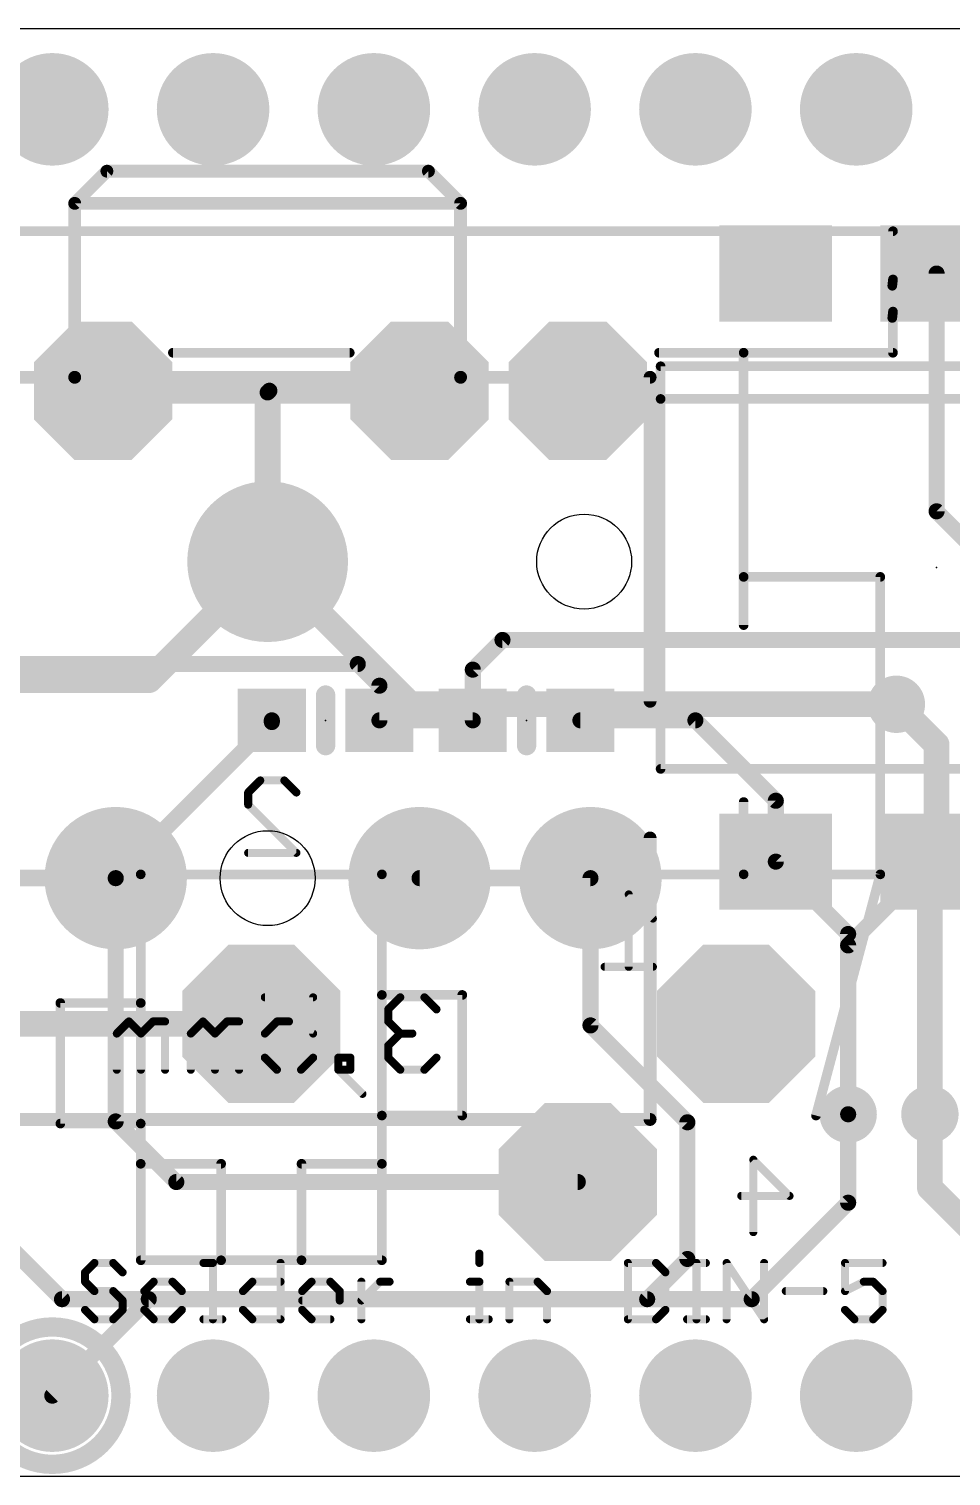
# Model space of a CAD drawing. Extents: x 0 to 50.8, y 0 to 22.9.
# Drawn here: x 11.06 to 25.63, y 0 to 22.86 of the extents above; entities that cross this region are included whole.
import ezdxf

# ---------------------------------------------------------------- set-up
doc = ezdxf.new("R2010")
doc.units = 0
for name, color, linetype in [('1', 12, 'CONTINUOUS'), ('16', 5, 'CONTINUOUS'), ('17', 110, 'CONTINUOUS'), ('18', 110, 'CONTINUOUS'), ('20', 4, 'CONTINUOUS'), ('21', 40, 'CONTINUOUS'), ('22', 6, 'CONTINUOUS'), ('23', 40, 'CONTINUOUS'), ('24', 6, 'CONTINUOUS')]:
    doc.layers.add(name, color=color, linetype=linetype)

# ---------------------------------------------------------------- blocks, each defined once
blk = doc.blocks.new('OCTAGONP')
at = {"const_width": 0.5}
blk.add_lwpolyline([(-0.25, -0.1036), (-0.25, 0.1036), (-0.1036, 0.25), (0.1036, 0.25), (0.25, 0.1036), (0.25, -0.1036), (0.1036, -0.25), (-0.1036, -0.25), (-0.25, -0.1036), (-0.25, 0.1036)], dxfattribs=at)
blk = doc.blocks.new('ROUNDP')
at = {"const_width": 0.5}
blk.add_lwpolyline([(0, -0.25, 1), (0, 0.25, 1), (0, -0.25)], format="xyb", dxfattribs=at)
blk = doc.blocks.new('RECT')
blk.add_solid([(-0.5, -0.5), (0.5, -0.5), (-0.5, 0.5), (0.5, 0.5)])
blk = doc.blocks.new('ROUNDV')
at = {"const_width": 0.5}
blk.add_lwpolyline([(0, -0.25, 1), (0, 0.25, 1), (0, -0.25)], format="xyb", dxfattribs=at)

msp = doc.modelspace()

# ---------------------------------------------------------------- linework, layer by layer
at = {"layer": '1'}
for points, const_width in [([(25.4, 18.996), (25.4, 15.24)], 0.254), ([(25.4, 15.24), (28.575, 12.065)], 0.254), ([(18.073, 12.739), (18.542, 13.208)], 0.254), ([(18.542, 13.208), (25.781, 13.208)], 0.254), ([(3.771, 12.827), (16.256, 12.827)], 0.254), ([(16.256, 12.827), (16.598, 12.485)], 0.254), ([(18.073, 11.938), (18.073, 12.739)], 0.254), ([(16.598, 12.485), (16.598, 11.938)], 0.254), ([(25.4, 11.557), (24.765, 12.192)], 0.4064), ([(12.432, 9.445), (14.898, 11.911)], 0.254), ([(14.898, 11.911), (14.898, 11.938)], 0.254), ([(18.073, 11.938), (16.598, 11.938)], 0.254), ([(19.773, 11.938), (21.59, 11.938)], 0.254), ([(21.59, 11.938), (22.86, 10.668)], 0.254), ([(25.4, 9.706), (25.4, 11.557)], 0.4064), ([(22.86, 10.668), (22.86, 9.706)], 0.254), ([(24.003, 8.563), (22.86, 9.706)], 0.254), ([(25.4, 9.706), (25.2944, 9.6004)], 0.4064), ([(25.2944, 9.6004), (25.2944, 5.715)], 0.4064), ([(9.732, 9.445), (12.432, 9.445)], 0.254), ([(12.432, 5.602), (12.432, 9.445)], 0.254), ([(17.232, 9.445), (19.932, 9.445)], 0.254), ([(19.932, 9.445), (19.932, 7.119)], 0.254), ([(24.003, 5.715), (24.003, 8.563)], 0.254), ([(19.932, 7.119), (21.463, 5.588)], 0.254), ([(13.389, 4.645), (12.432, 5.602)], 0.254), ([(21.463, 5.588), (21.463, 3.429)], 0.254), ([(11.583, 2.794), (9.732, 4.645)], 0.254), ([(19.732, 4.645), (13.389, 4.645)], 0.254), ([(21.463, 3.429), (20.828, 2.794)], 0.254), ([(20.828, 2.794), (11.583, 2.794)], 0.254)]:
    msp.add_lwpolyline(points, dxfattribs=dict(at, const_width=const_width))
for points, const_width in [([(25.4635, 18.996, 1), (25.3365, 18.996)], 0.127), ([(25.4449, 15.2849, 1), (25.3551, 15.1951)], 0.127), ([(25.3365, 15.24, 1), (25.4635, 15.24)], 0.127), ([(18.542, 13.2715, 1), (18.542, 13.1445)], 0.127), ([(18.5869, 13.1631, 1), (18.4971, 13.2529)], 0.127), ([(16.3009, 12.8719, 1), (16.2111, 12.7821)], 0.127), ([(16.256, 12.7635, 1), (16.256, 12.8905)], 0.127), ([(18.1365, 12.739, 1), (18.0095, 12.739)], 0.127), ([(18.0281, 12.7839, 1), (18.1179, 12.6941)], 0.127), ([(16.6615, 12.485, 1), (16.5345, 12.485)], 0.127), ([(16.5531, 12.4401, 1), (16.6429, 12.5299)], 0.127), ([(24.8368, 12.2638, 1), (24.6932, 12.1202)], 0.2032), ([(14.9615, 11.938, 1), (14.8345, 11.938)], 0.127), ([(14.8345, 11.911, 1), (14.9615, 11.911)], 0.127), ([(14.9429, 11.8661, 1), (14.8531, 11.9559)], 0.127), ([(16.598, 12.0015, 1), (16.598, 11.8745)], 0.127), ([(16.5345, 11.938, 1), (16.6615, 11.938)], 0.127), ([(18.0095, 11.938, 1), (18.1365, 11.938)], 0.127), ([(18.073, 11.8745, 1), (18.073, 12.0015)], 0.127), ([(19.773, 12.0015, 1), (19.773, 11.8745)], 0.127), ([(21.6349, 11.9829, 1), (21.5451, 11.8931)], 0.127), ([(21.59, 11.8745, 1), (21.59, 12.0015)], 0.127), ([(25.5016, 11.557, 1), (25.2984, 11.557)], 0.2032), ([(25.3282, 11.4852, 1), (25.4718, 11.6288)], 0.2032), ([(22.9235, 10.668, 1), (22.7965, 10.668)], 0.127), ([(22.8151, 10.6231, 1), (22.9049, 10.7129)], 0.127), ([(22.9049, 9.7509, 1), (22.8151, 9.6611)], 0.127), ([(25.4718, 9.6342, 1), (25.3282, 9.7778)], 0.2032), ([(22.7965, 9.706, 1), (22.9235, 9.706)], 0.127), ([(25.396, 9.6004, 1), (25.1928, 9.6004)], 0.2032), ([(25.2226, 9.6722, 1), (25.3662, 9.5286)], 0.2032), ([(25.2984, 9.706, 1), (25.5016, 9.706)], 0.2032), ([(12.4955, 9.445, 1), (12.3685, 9.445)], 0.127), ([(12.3871, 9.4899, 1), (12.4769, 9.4001)], 0.127), ([(12.432, 9.3815, 1), (12.432, 9.5085)], 0.127), ([(17.232, 9.5085, 1), (17.232, 9.3815)], 0.127), ([(19.9955, 9.445, 1), (19.8685, 9.445)], 0.127), ([(19.932, 9.3815, 1), (19.932, 9.5085)], 0.127), ([(24.0665, 8.563, 1), (23.9395, 8.563)], 0.127), ([(23.9581, 8.5181, 1), (24.0479, 8.6079)], 0.127), ([(19.9769, 7.1639, 1), (19.8871, 7.0741)], 0.127), ([(19.8685, 7.119, 1), (19.9955, 7.119)], 0.127), ([(12.4769, 5.6469, 1), (12.3871, 5.5571)], 0.127), ([(21.5265, 5.588, 1), (21.3995, 5.588)], 0.127), ([(23.9395, 5.715, 1), (24.0665, 5.715)], 0.127), ([(25.1928, 5.715, 1), (25.396, 5.715)], 0.2032), ([(12.3685, 5.602, 1), (12.4955, 5.602)], 0.127), ([(21.4181, 5.5431, 1), (21.5079, 5.6329)], 0.127), ([(13.389, 4.7085, 1), (13.389, 4.5815)], 0.127), ([(13.3441, 4.6001, 1), (13.4339, 4.6899)], 0.127), ([(19.732, 4.5815, 1), (19.732, 4.7085)], 0.127), ([(21.3995, 3.429, 1), (21.5265, 3.429)], 0.127), ([(21.5079, 3.3841, 1), (21.4181, 3.4739)], 0.127), ([(11.583, 2.8575, 1), (11.583, 2.7305)], 0.127), ([(11.5381, 2.7491, 1), (11.6279, 2.8389)], 0.127), ([(20.7831, 2.8389, 1), (20.8729, 2.7491)], 0.127), ([(20.828, 2.7305, 1), (20.828, 2.8575)], 0.127)]:
    msp.add_lwpolyline(points, format="xyb", dxfattribs=dict(at, const_width=const_width))
at = {"layer": '16'}
for points, const_width in [([(12.232, 17.145), (14.859, 17.145)], 0.4064), ([(14.832, 14.445), (14.832, 17.118)], 0.4064), ([(14.859, 17.145), (17.232, 17.145)], 0.4064), ([(14.832, 17.118), (14.859, 17.145)], 0.254), ([(12.96, 12.573), (14.832, 14.445)], 0.4064), ([(17.085, 12.192), (14.832, 14.445)], 0.4064), ([(24.003, 8.382), (28.448, 12.827)], 0.254), ([(9.271, 12.573), (12.96, 12.573)], 0.4064), ([(24.765, 12.192), (17.085, 12.192)], 0.4064), ([(24.003, 8.382), (24.003, 5.715)], 0.254), ([(14.732, 7.145), (9.746, 7.145)], 0.4064), ([(24.003, 4.318), (24.003, 5.715)], 0.254), ([(25.2944, 4.5506), (25.2944, 5.715)], 0.4064), ([(26.924, 2.921), (25.2944, 4.5506)], 0.4064), ([(22.479, 2.794), (24.003, 4.318)], 0.254), ([(11.43, 1.27), (12.954, 2.794)], 0.254), ([(12.954, 2.794), (22.479, 2.794)], 0.254)]:
    msp.add_lwpolyline(points, dxfattribs=dict(at, const_width=const_width))
for points, const_width in [([(12.232, 17.2466, 1), (12.232, 17.0434)], 0.2032), ([(14.9336, 17.118, 1), (14.7304, 17.118)], 0.2032), ([(14.859, 17.2466, 1), (14.859, 17.0434)], 0.2032), ([(14.7871, 17.1629, 1), (14.8769, 17.0731)], 0.127), ([(14.9039, 17.1001, 1), (14.8141, 17.1899)], 0.127), ([(14.859, 17.0434, 1), (14.859, 17.2466)], 0.2032), ([(17.232, 17.0434, 1), (17.232, 17.2466)], 0.2032), ([(14.9038, 14.5168, 1), (14.7602, 14.3732)], 0.2032), ([(14.9038, 14.3732, 1), (14.7602, 14.5168)], 0.2032), ([(14.7304, 14.445, 1), (14.9336, 14.445)], 0.2032), ([(12.8882, 12.6448, 1), (13.0318, 12.5012)], 0.2032), ([(12.96, 12.4714, 1), (12.96, 12.6746)], 0.2032), ([(17.085, 12.2936, 1), (17.085, 12.0904)], 0.2032), ([(17.0132, 12.1202, 1), (17.1568, 12.2638)], 0.2032), ([(24.765, 12.0904, 1), (24.765, 12.2936)], 0.2032), ([(24.0665, 8.382, 1), (23.9395, 8.382)], 0.127), ([(23.9581, 8.4269, 1), (24.0479, 8.3371)], 0.127), ([(14.732, 7.0434, 1), (14.732, 7.2466)], 0.2032), ([(24.0665, 5.715, 1), (23.9395, 5.715)], 0.127), ([(23.9395, 5.715, 1), (24.0665, 5.715)], 0.127), ([(25.396, 5.715, 1), (25.1928, 5.715)], 0.2032), ([(25.1928, 4.5506, 1), (25.396, 4.5506)], 0.2032), ([(25.3662, 4.6224, 1), (25.2226, 4.4788)], 0.2032), ([(23.9395, 4.318, 1), (24.0665, 4.318)], 0.127), ([(24.0479, 4.2731, 1), (23.9581, 4.3629)], 0.127), ([(12.954, 2.8575, 1), (12.954, 2.7305)], 0.127), ([(12.9989, 2.7491, 1), (12.9091, 2.8389)], 0.127), ([(22.4341, 2.8389, 1), (22.5239, 2.7491)], 0.127), ([(22.479, 2.7305, 1), (22.479, 2.8575)], 0.127), ([(11.3851, 1.3149, 1), (11.4749, 1.2251)], 0.127)]:
    msp.add_lwpolyline(points, format="xyb", dxfattribs=dict(at, const_width=const_width))
at = {"layer": '20'}
for p, q in [((48.26, 22.86), (2.54, 22.86)), ((2.54, 0), (48.26, 0))]:
    msp.add_line(p, q, dxfattribs=at)
for centre in [(19.832, 14.445), (14.832, 9.445)]:
    msp.add_circle(centre, 0.75, dxfattribs=at)
at = {"layer": '21'}
for points, const_width in [([(21.04, 17.015), (21.04, 17.531)], 0.1524), ([(21.04, 17.531), (29.785, 17.531)], 0.1524), ([(21.04, 11.171), (21.04, 17.015)], 0.1524), ([(21.04, 17.015), (29.685, 17.015)], 0.1524), ([(15.748, 12.338), (15.748, 11.538)], 0.3048), ([(18.923, 12.338), (18.923, 11.538)], 0.3048), ([(29.785, 11.171), (21.04, 11.171)], 0.1524), ([(12.0958, 3.3663), (11.9475, 3.218)], 0.127), ([(12.3924, 3.3663), (12.0958, 3.3663)], 0.127), ([(12.5407, 3.218), (12.3924, 3.3663)], 0.127), ([(13.8185, 3.3663), (13.9668, 3.3663)], 0.127), ([(13.9668, 3.3663), (13.9668, 2.4765)], 0.127), ([(15.0354, 3.3663), (15.0354, 2.4765)], 0.127), ([(18.1767, 3.5146), (18.1767, 3.3663)], 0.127), ([(20.5231, 3.3663), (20.5231, 2.4765)], 0.127), ([(20.968, 3.3663), (20.5231, 3.3663)], 0.127), ([(21.1163, 3.218), (20.968, 3.3663)], 0.127), ([(21.4586, 3.3663), (21.7552, 3.3663)], 0.127), ([(21.6069, 2.4765), (21.6069, 3.3663)], 0.127), ([(22.0823, 2.4765), (22.0823, 3.3663)], 0.127), ([(22.0823, 3.3663), (22.6755, 2.4765)], 0.127), ([(22.6755, 2.4765), (22.6755, 3.3663)], 0.127), ([(24.5465, 3.3663), (23.9533, 3.3663)], 0.127), ([(23.9533, 3.3663), (23.9533, 2.9214)], 0.127), ([(11.9475, 3.218), (11.9475, 3.0697)], 0.127), ([(21.1163, 2.6248), (21.1163, 3.218)], 0.127), ([(11.9475, 3.0697), (12.0958, 2.9214)], 0.127), ([(12.0958, 2.9214), (12.3924, 2.9214)], 0.127), ([(12.3924, 2.9214), (12.5407, 2.7731)], 0.127), ([(13.0313, 3.0697), (12.883, 2.9214)], 0.127), ([(12.883, 2.9214), (12.883, 2.6248)], 0.127), ([(13.3279, 3.0697), (13.0313, 3.0697)], 0.127), ([(13.4762, 2.9214), (13.3279, 3.0697)], 0.127), ([(13.4762, 2.6248), (13.4762, 2.9214)], 0.127), ([(14.4422, 2.9214), (14.5905, 3.0697)], 0.127), ([(14.4422, 2.6248), (14.4422, 2.9214)], 0.127), ([(14.5905, 3.0697), (15.0354, 3.0697)], 0.127), ([(15.3777, 2.9214), (15.526, 3.0697)], 0.127), ([(15.3777, 2.6248), (15.3777, 2.9214)], 0.127), ([(15.526, 3.0697), (15.8226, 3.0697)], 0.127), ([(15.8226, 3.0697), (15.9709, 2.9214)], 0.127), ([(15.9709, 2.9214), (15.9709, 2.7731)], 0.127), ([(16.3133, 2.4765), (16.3133, 3.0697)], 0.127), ([(16.3133, 2.7731), (16.6098, 3.0697)], 0.127), ([(16.6098, 3.0697), (16.7581, 3.0697)], 0.127), ([(18.0284, 3.0697), (18.1767, 3.0697)], 0.127), ([(18.1767, 3.0697), (18.1767, 2.4765)], 0.127), ([(18.6521, 2.4765), (18.6521, 3.0697)], 0.127), ([(18.6521, 3.0697), (19.0969, 3.0697)], 0.127), ([(19.0969, 3.0697), (19.2452, 2.9214)], 0.127), ([(19.2452, 2.9214), (19.2452, 2.4765)], 0.127), ([(23.0178, 2.9214), (23.611, 2.9214)], 0.127), ([(23.9533, 2.9214), (24.2499, 3.0697)], 0.127), ([(24.2499, 3.0697), (24.3982, 3.0697)], 0.127), ([(24.3982, 3.0697), (24.5465, 2.9214)], 0.127), ([(24.5465, 2.9214), (24.5465, 2.6248)], 0.127), ([(12.5407, 2.7731), (12.5407, 2.6248)], 0.127), ([(15.9709, 2.7731), (15.3777, 2.7731)], 0.127), ([(12.0958, 2.4765), (11.9475, 2.6248)], 0.127), ([(12.3924, 2.4765), (12.0958, 2.4765)], 0.127), ([(12.5407, 2.6248), (12.3924, 2.4765)], 0.127), ([(12.883, 2.6248), (13.0313, 2.4765)], 0.127), ([(13.0313, 2.4765), (13.3279, 2.4765)], 0.127), ([(13.3279, 2.4765), (13.4762, 2.6248)], 0.127), ([(13.8185, 2.4765), (14.1151, 2.4765)], 0.127), ([(14.5905, 2.4765), (14.4422, 2.6248)], 0.127), ([(15.0354, 2.4765), (14.5905, 2.4765)], 0.127), ([(15.526, 2.4765), (15.3777, 2.6248)], 0.127), ([(15.8226, 2.4765), (15.526, 2.4765)], 0.127), ([(18.0284, 2.4765), (18.325, 2.4765)], 0.127), ([(20.5231, 2.4765), (20.968, 2.4765)], 0.127), ([(20.968, 2.4765), (21.1163, 2.6248)], 0.127), ([(21.4586, 2.4765), (21.7552, 2.4765)], 0.127), ([(24.1016, 2.4765), (23.9533, 2.6248)], 0.127), ([(24.3982, 2.4765), (24.1016, 2.4765)], 0.127), ([(24.5465, 2.6248), (24.3982, 2.4765)], 0.127)]:
    msp.add_lwpolyline(points, dxfattribs=dict(at, const_width=const_width))
for points, const_width in [([(21.0781, 17.531, 1), (21.0019, 17.531)], 0.0762), ([(21.04, 17.5691, 1), (21.04, 17.4929)], 0.0762), ([(21.0781, 17.015, 1), (21.0019, 17.015)], 0.0762), ([(21.04, 17.0531, 1), (21.04, 16.9769)], 0.0762), ([(21.0019, 17.015, 1), (21.0781, 17.015)], 0.0762), ([(15.8242, 12.338, 1), (15.6718, 12.338)], 0.1524), ([(18.9992, 12.338, 1), (18.8468, 12.338)], 0.1524), ([(15.6718, 11.538, 1), (15.8242, 11.538)], 0.1524), ([(18.8468, 11.538, 1), (18.9992, 11.538)], 0.1524), ([(21.04, 11.2091, 1), (21.04, 11.1329)], 0.0762), ([(21.0019, 11.171, 1), (21.0781, 11.171)], 0.0762), ([(12.0958, 3.398, 1), (12.0958, 3.3345)], 0.0635), ([(12.1182, 3.3438, 1), (12.0733, 3.3887)], 0.0635), ([(12.4148, 3.3887, 1), (12.3699, 3.3438)], 0.0635), ([(12.3924, 3.3345, 1), (12.3924, 3.398)], 0.0635), ([(13.8185, 3.398, 1), (13.8185, 3.3345)], 0.0635), ([(13.9986, 3.3663, 1), (13.9351, 3.3663)], 0.0635), ([(13.9668, 3.3345, 1), (13.9668, 3.398)], 0.0635), ([(15.0671, 3.3663, 1), (15.0036, 3.3663)], 0.0635), ([(18.2084, 3.5146, 1), (18.1449, 3.5146)], 0.0635), ([(20.5548, 3.3663, 1), (20.4913, 3.3663)], 0.0635), ([(20.5231, 3.398, 1), (20.5231, 3.3345)], 0.0635), ([(20.9904, 3.3887, 1), (20.9455, 3.3438)], 0.0635), ([(20.968, 3.3345, 1), (20.968, 3.398)], 0.0635), ([(21.4586, 3.398, 1), (21.4586, 3.3345)], 0.0635), ([(21.6386, 3.3663, 1), (21.5752, 3.3663)], 0.0635), ([(21.7552, 3.3345, 1), (21.7552, 3.398)], 0.0635), ([(22.114, 3.3663, 1), (22.0505, 3.3663)], 0.0635), ([(22.1087, 3.3839, 1), (22.0559, 3.3486)], 0.0635), ([(22.7072, 3.3663, 1), (22.6437, 3.3663)], 0.0635), ([(23.9533, 3.398, 1), (23.9533, 3.3345)], 0.0635), ([(23.9851, 3.3663, 1), (23.9216, 3.3663)], 0.0635), ([(24.5465, 3.3345, 1), (24.5465, 3.398)], 0.0635), ([(11.9793, 3.218, 1), (11.9158, 3.218)], 0.0635), ([(11.9251, 3.2404, 1), (11.97, 3.1955)], 0.0635), ([(12.5182, 3.1955, 1), (12.5631, 3.2404)], 0.0635), ([(18.1449, 3.3663, 1), (18.2084, 3.3663)], 0.0635), ([(21.148, 3.218, 1), (21.0845, 3.218)], 0.0635), ([(21.0938, 3.1955, 1), (21.1387, 3.2404)], 0.0635), ([(11.97, 3.0921, 1), (11.9251, 3.0472)], 0.0635), ([(11.9158, 3.0697, 1), (11.9793, 3.0697)], 0.0635), ([(12.0958, 2.9531, 1), (12.0958, 2.8896)], 0.0635), ([(12.0733, 2.8989, 1), (12.1182, 2.9438)], 0.0635), ([(12.4148, 2.9438, 1), (12.3699, 2.8989)], 0.0635), ([(12.3924, 2.8896, 1), (12.3924, 2.9531)], 0.0635), ([(12.9148, 2.9214, 1), (12.8513, 2.9214)], 0.0635), ([(12.8606, 2.9438, 1), (12.9055, 2.8989)], 0.0635), ([(13.0313, 3.1014, 1), (13.0313, 3.0379)], 0.0635), ([(13.0538, 3.0472, 1), (13.0089, 3.0921)], 0.0635), ([(13.3504, 3.0921, 1), (13.3055, 3.0472)], 0.0635), ([(13.3279, 3.0379, 1), (13.3279, 3.1014)], 0.0635), ([(13.5079, 2.9214, 1), (13.4444, 2.9214)], 0.0635), ([(13.4537, 2.8989, 1), (13.4986, 2.9438)], 0.0635), ([(14.474, 2.9214, 1), (14.4105, 2.9214)], 0.0635), ([(14.4198, 2.9438, 1), (14.4647, 2.8989)], 0.0635), ([(14.5905, 3.1014, 1), (14.5905, 3.0379)], 0.0635), ([(14.613, 3.0472, 1), (14.5681, 3.0921)], 0.0635), ([(15.0354, 3.0379, 1), (15.0354, 3.1014)], 0.0635), ([(15.4095, 2.9214, 1), (15.346, 2.9214)], 0.0635), ([(15.3553, 2.9438, 1), (15.4002, 2.8989)], 0.0635), ([(15.526, 3.1014, 1), (15.526, 3.0379)], 0.0635), ([(15.5485, 3.0472, 1), (15.5036, 3.0921)], 0.0635), ([(15.8451, 3.0921, 1), (15.8002, 3.0472)], 0.0635), ([(15.8226, 3.0379, 1), (15.8226, 3.1014)], 0.0635), ([(16.0027, 2.9214, 1), (15.9392, 2.9214)], 0.0635), ([(15.9485, 2.8989, 1), (15.9934, 2.9438)], 0.0635), ([(16.345, 3.0697, 1), (16.2815, 3.0697)], 0.0635), ([(16.6098, 3.1014, 1), (16.6098, 3.0379)], 0.0635), ([(16.6323, 3.0472, 1), (16.5874, 3.0921)], 0.0635), ([(16.7581, 3.0379, 1), (16.7581, 3.1014)], 0.0635), ([(18.0284, 3.1014, 1), (18.0284, 3.0379)], 0.0635), ([(18.2084, 3.0697, 1), (18.1449, 3.0697)], 0.0635), ([(18.1767, 3.0379, 1), (18.1767, 3.1014)], 0.0635), ([(18.6838, 3.0697, 1), (18.6203, 3.0697)], 0.0635), ([(18.6521, 3.1014, 1), (18.6521, 3.0379)], 0.0635), ([(19.1194, 3.0921, 1), (19.0745, 3.0472)], 0.0635), ([(19.0969, 3.0379, 1), (19.0969, 3.1014)], 0.0635), ([(19.277, 2.9214, 1), (19.2135, 2.9214)], 0.0635), ([(19.2228, 2.8989, 1), (19.2677, 2.9438)], 0.0635), ([(23.0178, 2.9531, 1), (23.0178, 2.8896)], 0.0635), ([(23.611, 2.8896, 1), (23.611, 2.9531)], 0.0635), ([(23.9391, 2.9498, 1), (23.9675, 2.893)], 0.0635), ([(24.2499, 3.1014, 1), (24.2499, 3.0379)], 0.0635), ([(24.2641, 3.0413, 1), (24.2357, 3.0981)], 0.0635), ([(24.4207, 3.0921, 1), (24.3758, 3.0472)], 0.0635), ([(24.3982, 3.0379, 1), (24.3982, 3.1014)], 0.0635), ([(24.5782, 2.9214, 1), (24.5147, 2.9214)], 0.0635), ([(24.524, 2.8989, 1), (24.5689, 2.9438)], 0.0635), ([(12.5724, 2.7731, 1), (12.5089, 2.7731)], 0.0635), ([(12.5182, 2.7506, 1), (12.5631, 2.7955)], 0.0635), ([(15.3777, 2.8048, 1), (15.3777, 2.7413)], 0.0635), ([(15.9392, 2.7731, 1), (16.0027, 2.7731)], 0.0635), ([(15.9709, 2.7413, 1), (15.9709, 2.8048)], 0.0635), ([(16.2908, 2.7955, 1), (16.3357, 2.7506)], 0.0635), ([(23.9216, 2.9214, 1), (23.9851, 2.9214)], 0.0635), ([(11.97, 2.6472, 1), (11.9251, 2.6023)], 0.0635), ([(12.0958, 2.5083, 1), (12.0958, 2.4447)], 0.0635), ([(12.0733, 2.454, 1), (12.1182, 2.499)], 0.0635), ([(12.3699, 2.499, 1), (12.4148, 2.454)], 0.0635), ([(12.3924, 2.4447, 1), (12.3924, 2.5083)], 0.0635), ([(12.5089, 2.6248, 1), (12.5724, 2.6248)], 0.0635), ([(12.5631, 2.6023, 1), (12.5182, 2.6472)], 0.0635), ([(12.9055, 2.6472, 1), (12.8606, 2.6023)], 0.0635), ([(12.8513, 2.6248, 1), (12.9148, 2.6248)], 0.0635), ([(13.0313, 2.5083, 1), (13.0313, 2.4447)], 0.0635), ([(13.0089, 2.454, 1), (13.0538, 2.499)], 0.0635), ([(13.3055, 2.499, 1), (13.3504, 2.454)], 0.0635), ([(13.3279, 2.4447, 1), (13.3279, 2.5083)], 0.0635), ([(13.4444, 2.6248, 1), (13.5079, 2.6248)], 0.0635), ([(13.4986, 2.6023, 1), (13.4537, 2.6472)], 0.0635), ([(13.8185, 2.5083, 1), (13.8185, 2.4447)], 0.0635), ([(14.1151, 2.4447, 1), (14.1151, 2.5083)], 0.0635), ([(14.4647, 2.6472, 1), (14.4198, 2.6023)], 0.0635), ([(14.4105, 2.6248, 1), (14.474, 2.6248)], 0.0635), ([(14.5905, 2.5083, 1), (14.5905, 2.4447)], 0.0635), ([(14.5681, 2.454, 1), (14.613, 2.499)], 0.0635), ([(15.0354, 2.4447, 1), (15.0354, 2.5083)], 0.0635), ([(15.346, 2.6248, 1), (15.4095, 2.6248)], 0.0635), ([(15.4002, 2.6472, 1), (15.3553, 2.6023)], 0.0635), ([(15.526, 2.5083, 1), (15.526, 2.4447)], 0.0635), ([(15.5036, 2.454, 1), (15.5485, 2.499)], 0.0635), ([(15.8226, 2.4447, 1), (15.8226, 2.5083)], 0.0635), ([(18.0284, 2.5083, 1), (18.0284, 2.4447)], 0.0635), ([(18.325, 2.4447, 1), (18.325, 2.5083)], 0.0635), ([(20.5231, 2.5083, 1), (20.5231, 2.4447)], 0.0635), ([(20.9455, 2.499, 1), (20.9904, 2.454)], 0.0635), ([(20.968, 2.4447, 1), (20.968, 2.5083)], 0.0635), ([(21.0845, 2.6248, 1), (21.148, 2.6248)], 0.0635), ([(21.1387, 2.6023, 1), (21.0938, 2.6472)], 0.0635), ([(21.4586, 2.5083, 1), (21.4586, 2.4447)], 0.0635), ([(21.7552, 2.4447, 1), (21.7552, 2.5083)], 0.0635), ([(22.649, 2.4589, 1), (22.7019, 2.4941)], 0.0635), ([(23.9758, 2.6472, 1), (23.9309, 2.6023)], 0.0635), ([(24.1016, 2.5083, 1), (24.1016, 2.4447)], 0.0635), ([(24.0792, 2.454, 1), (24.1241, 2.499)], 0.0635), ([(24.3758, 2.499, 1), (24.4207, 2.454)], 0.0635), ([(24.3982, 2.4447, 1), (24.3982, 2.5083)], 0.0635), ([(24.5147, 2.6248, 1), (24.5782, 2.6248)], 0.0635), ([(24.5689, 2.6023, 1), (24.524, 2.6472)], 0.0635), ([(13.9351, 2.4765, 1), (13.9986, 2.4765)], 0.0635), ([(15.0036, 2.4765, 1), (15.0671, 2.4765)], 0.0635), ([(16.2815, 2.4765, 1), (16.345, 2.4765)], 0.0635), ([(18.1449, 2.4765, 1), (18.2084, 2.4765)], 0.0635), ([(18.6203, 2.4765, 1), (18.6838, 2.4765)], 0.0635), ([(19.2135, 2.4765, 1), (19.277, 2.4765)], 0.0635), ([(20.4913, 2.4765, 1), (20.5548, 2.4765)], 0.0635), ([(21.5752, 2.4765, 1), (21.6386, 2.4765)], 0.0635), ([(22.0505, 2.4765, 1), (22.114, 2.4765)], 0.0635), ([(22.6437, 2.4765, 1), (22.7072, 2.4765)], 0.0635)]:
    msp.add_lwpolyline(points, format="xyb", dxfattribs=dict(at, const_width=const_width))
at = {"layer": '22'}
for points, const_width in [([(11.784, 20.105), (12.292, 20.613)], 0.2032), ([(17.372, 20.613), (12.292, 20.613)], 0.2032), ([(17.88, 20.105), (17.372, 20.613)], 0.2032), ([(11.784, 17.357), (11.784, 20.105)], 0.2032), ([(17.88, 20.105), (11.784, 20.105)], 0.2032), ([(17.88, 20.105), (17.88, 17.357)], 0.2032), ([(4.664, 19.665), (24.711, 19.665)], 0.1524), ([(24.711, 19.665), (24.711, 18.903)], 0.1524), ([(24.7, 18.803), (24.711, 18.903)], 0.1524), ([(24.7, 18.803), (24.7, 18.295)], 0.1524), ([(24.7, 18.295), (24.711, 18.395)], 0.1524), ([(24.711, 17.745), (24.711, 18.395)], 0.1524), ([(13.335, 17.745), (16.129, 17.745)], 0.1524), ([(21.015, 17.745), (22.352, 17.745)], 0.1524), ([(22.352, 17.745), (22.352, 14.204)], 0.1524), ([(24.711, 17.745), (22.352, 17.745)], 0.1524), ([(11.784, 17.357), (8.79, 17.357)], 0.2032), ([(17.88, 17.357), (11.784, 17.357)], 0.2032), ([(20.874, 17.357), (17.88, 17.357)], 0.2032), ([(20.874, 17.357), (20.874, 12.239)], 0.2032), ([(24.511, 14.204), (22.352, 14.204)], 0.1524), ([(22.352, 14.204), (22.352, 13.442)], 0.1524), ([(24.511, 14.204), (24.511, 9.505)], 0.1524), ([(14.5242, 10.7978), (14.7149, 10.9885)], 0.127), ([(14.7149, 10.9885), (15.0962, 10.9885)], 0.127), ([(15.0962, 10.9885), (15.2869, 10.7978)], 0.127), ([(14.5242, 10.6072), (14.5242, 10.7978)], 0.127), ([(15.2869, 9.8445), (14.5242, 10.6072)], 0.127), ([(22.352, 9.505), (22.352, 10.648)], 0.1524), ([(20.874, 10.08), (20.874, 5.633)], 0.2032), ([(14.5242, 9.8445), (15.2869, 9.8445)], 0.127), ([(12.827, 9.505), (7.112, 9.505)], 0.1524), ([(16.637, 9.505), (12.827, 9.505)], 0.1524), ([(12.827, 7.473), (12.827, 9.505)], 0.1524), ([(22.352, 9.505), (16.637, 9.505)], 0.1524), ([(16.637, 7.6), (16.637, 9.505)], 0.1524), ([(24.511, 9.505), (22.352, 9.505)], 0.1524), ([(23.495, 5.695), (24.511, 9.505)], 0.1524), ([(20.9179, 8.8072), (20.5366, 9.1885)], 0.127), ([(20.5366, 9.1885), (20.5366, 8.0445)], 0.127), ([(20.9179, 8.0445), (20.1552, 8.0445)], 0.127), ([(11.557, 5.568), (11.557, 7.473)], 0.1524), ([(12.827, 7.473), (11.557, 7.473)], 0.1524), ([(12.827, 5.568), (12.827, 7.473)], 0.1524), ([(14.7879, 7.5625), (15.5505, 7.5625)], 0.127), ([(15.5505, 7.5625), (15.5505, 6.9905)], 0.127), ([(16.637, 5.695), (16.637, 7.6)], 0.1524), ([(16.637, 7.6), (17.907, 7.6)], 0.1524), ([(16.9275, 7.5625), (16.7369, 7.3718)], 0.127), ([(17.3088, 7.5625), (16.9275, 7.5625)], 0.127), ([(17.4995, 7.3718), (17.3088, 7.5625)], 0.127), ([(17.907, 5.695), (17.907, 7.6)], 0.1524), ([(16.7369, 7.3718), (16.7369, 7.1812)], 0.127), ([(12.6397, 7.1812), (12.4491, 6.9905)], 0.127), ([(12.8304, 6.9905), (12.6397, 7.1812)], 0.127), ([(13.0211, 7.1812), (12.8304, 6.9905)], 0.127), ([(13.2117, 7.1812), (13.0211, 7.1812)], 0.127), ([(13.2117, 6.4185), (13.2117, 7.1812)], 0.127), ([(13.8091, 7.1812), (13.6185, 6.9905)], 0.127), ([(13.9998, 6.9905), (13.8091, 7.1812)], 0.127), ([(14.1904, 7.1812), (13.9998, 6.9905)], 0.127), ([(14.3811, 7.1812), (14.1904, 7.1812)], 0.127), ([(14.3811, 6.4185), (14.3811, 7.1812)], 0.127), ([(14.9785, 7.1812), (14.7879, 6.9905)], 0.127), ([(15.1692, 7.1812), (14.9785, 7.1812)], 0.127), ([(15.5505, 6.9905), (15.1692, 7.1812)], 0.127), ([(16.7369, 7.1812), (16.9275, 6.9905)], 0.127), ([(12.4491, 6.9905), (12.4491, 6.4185)], 0.127), ([(12.8304, 6.9905), (12.8304, 6.4185)], 0.127), ([(13.6185, 6.9905), (13.6185, 6.4185)], 0.127), ([(13.9998, 6.9905), (13.9998, 6.4185)], 0.127), ([(14.7879, 6.9905), (14.7879, 6.6092)], 0.127), ([(16.9275, 6.9905), (16.7369, 6.7998)], 0.127), ([(16.7369, 6.7998), (16.7369, 6.6092)], 0.127), ([(16.9275, 6.9905), (17.1182, 6.9905)], 0.127), ([(14.7879, 6.6092), (14.9785, 6.4185)], 0.127), ([(15.3598, 6.4185), (15.5505, 6.6092)], 0.127), ([(15.9488, 6.4185), (15.9488, 6.6092)], 0.127), ([(15.9488, 6.6092), (16.1394, 6.6092)], 0.127), ([(16.1394, 6.6092), (16.1394, 6.4185)], 0.127), ([(16.7369, 6.6092), (16.9275, 6.4185)], 0.127), ([(17.3088, 6.4185), (17.4995, 6.6092)], 0.127), ([(14.9785, 6.4185), (15.3598, 6.4185)], 0.127), ([(16.3301, 6.0372), (15.9488, 6.4185)], 0.127), ([(16.1394, 6.4185), (15.9488, 6.4185)], 0.127), ([(16.9275, 6.4185), (17.3088, 6.4185)], 0.127), ([(8.79, 5.633), (20.874, 5.633)], 0.2032), ([(17.907, 5.695), (16.637, 5.695)], 0.1524), ([(16.637, 4.933), (16.637, 5.695)], 0.1524), ([(12.827, 5.568), (11.557, 5.568)], 0.1524), ([(12.827, 4.933), (12.827, 5.568)], 0.1524), ([(22.5049, 3.8535), (22.5049, 4.9975)], 0.127), ([(22.5049, 4.9975), (23.0769, 4.4255)], 0.127), ([(12.827, 3.409), (12.827, 4.933)], 0.1524), ([(12.827, 4.933), (14.097, 4.933)], 0.1524), ([(14.097, 3.409), (14.097, 4.933)], 0.1524), ([(16.637, 4.933), (15.367, 4.933)], 0.1524), ([(15.367, 3.409), (15.367, 4.933)], 0.1524), ([(16.637, 3.409), (16.637, 4.933)], 0.1524), ([(23.0769, 4.4255), (22.3142, 4.4255)], 0.127), ([(14.097, 3.409), (12.827, 3.409)], 0.1524), ([(15.367, 3.409), (14.097, 3.409)], 0.1524), ([(16.637, 3.409), (15.367, 3.409)], 0.1524)]:
    msp.add_lwpolyline(points, dxfattribs=dict(at, const_width=const_width))
for points, const_width in [([(12.292, 20.6638, 1), (12.292, 20.5622)], 0.1016), ([(12.3279, 20.5771, 1), (12.2561, 20.6489)], 0.1016), ([(17.4079, 20.6489, 1), (17.3361, 20.5771)], 0.1016), ([(17.372, 20.5622, 1), (17.372, 20.6638)], 0.1016), ([(11.8348, 20.105, 1), (11.7332, 20.105)], 0.1016), ([(11.784, 20.1558, 1), (11.784, 20.0542)], 0.1016), ([(11.7481, 20.1409, 1), (11.8199, 20.0691)], 0.1016), ([(17.9308, 20.105, 1), (17.8292, 20.105)], 0.1016), ([(17.8441, 20.0691, 1), (17.9159, 20.1409)], 0.1016), ([(17.88, 20.0542, 1), (17.88, 20.1558)], 0.1016), ([(24.7491, 19.665, 1), (24.6729, 19.665)], 0.0762), ([(24.711, 19.6269, 1), (24.711, 19.7031)], 0.0762), ([(24.7489, 18.8988, 1), (24.6731, 18.9072)], 0.0762), ([(24.7381, 18.803, 1), (24.6619, 18.803)], 0.0762), ([(24.6621, 18.8072, 1), (24.7379, 18.7988)], 0.0762), ([(24.6729, 18.903, 1), (24.7491, 18.903)], 0.0762), ([(24.6621, 18.2992, 1), (24.7379, 18.2908)], 0.0762), ([(24.6619, 18.295, 1), (24.7381, 18.295)], 0.0762), ([(24.7491, 18.395, 1), (24.6729, 18.395)], 0.0762), ([(24.7489, 18.3908, 1), (24.6731, 18.3992)], 0.0762), ([(13.335, 17.7831, 1), (13.335, 17.7069)], 0.0762), ([(16.129, 17.7069, 1), (16.129, 17.7831)], 0.0762), ([(21.015, 17.7831, 1), (21.015, 17.7069)], 0.0762), ([(22.3901, 17.745, 1), (22.3139, 17.745)], 0.0762), ([(22.352, 17.7831, 1), (22.352, 17.7069)], 0.0762), ([(22.352, 17.7069, 1), (22.352, 17.7831)], 0.0762), ([(24.6729, 17.745, 1), (24.7491, 17.745)], 0.0762), ([(24.711, 17.7069, 1), (24.711, 17.7831)], 0.0762), ([(11.784, 17.4078, 1), (11.784, 17.3062)], 0.1016), ([(11.7332, 17.357, 1), (11.8348, 17.357)], 0.1016), ([(11.784, 17.3062, 1), (11.784, 17.4078)], 0.1016), ([(17.88, 17.4078, 1), (17.88, 17.3062)], 0.1016), ([(17.8292, 17.357, 1), (17.9308, 17.357)], 0.1016), ([(17.88, 17.3062, 1), (17.88, 17.4078)], 0.1016), ([(20.9248, 17.357, 1), (20.8232, 17.357)], 0.1016), ([(20.874, 17.3062, 1), (20.874, 17.4078)], 0.1016), ([(22.352, 14.2421, 1), (22.352, 14.1659)], 0.0762), ([(22.3901, 14.204, 1), (22.3139, 14.204)], 0.0762), ([(22.3139, 14.204, 1), (22.3901, 14.204)], 0.0762), ([(24.5491, 14.204, 1), (24.4729, 14.204)], 0.0762), ([(24.511, 14.1659, 1), (24.511, 14.2421)], 0.0762), ([(22.3139, 13.442, 1), (22.3901, 13.442)], 0.0762), ([(20.8232, 12.239, 1), (20.9248, 12.239)], 0.1016), ([(14.7149, 11.0202, 1), (14.7149, 10.9567)], 0.0635), ([(14.7374, 10.966, 1), (14.6925, 11.0109)], 0.0635), ([(15.1187, 11.0109, 1), (15.0738, 10.966)], 0.0635), ([(15.0962, 10.9567, 1), (15.0962, 11.0202)], 0.0635), ([(14.556, 10.7978, 1), (14.4925, 10.7978)], 0.0635), ([(14.5018, 10.8203, 1), (14.5467, 10.7754)], 0.0635), ([(15.2644, 10.7754, 1), (15.3093, 10.8203)], 0.0635), ([(14.4925, 10.6072, 1), (14.556, 10.6072)], 0.0635), ([(14.5467, 10.6296, 1), (14.5018, 10.5847)], 0.0635), ([(22.3901, 10.648, 1), (22.3139, 10.648)], 0.0762), ([(20.9248, 10.08, 1), (20.8232, 10.08)], 0.1016), ([(14.5242, 9.8763, 1), (14.5242, 9.8127)], 0.0635), ([(15.2644, 9.822, 1), (15.3093, 9.867)], 0.0635), ([(15.2869, 9.8127, 1), (15.2869, 9.8763)], 0.0635), ([(12.827, 9.5431, 1), (12.827, 9.4669)], 0.0762), ([(12.8651, 9.505, 1), (12.7889, 9.505)], 0.0762), ([(12.827, 9.4669, 1), (12.827, 9.5431)], 0.0762), ([(16.637, 9.5431, 1), (16.637, 9.4669)], 0.0762), ([(16.6751, 9.505, 1), (16.5989, 9.505)], 0.0762), ([(16.637, 9.4669, 1), (16.637, 9.5431)], 0.0762), ([(22.352, 9.5431, 1), (22.352, 9.4669)], 0.0762), ([(22.3139, 9.505, 1), (22.3901, 9.505)], 0.0762), ([(22.352, 9.4669, 1), (22.352, 9.5431)], 0.0762), ([(24.4729, 9.505, 1), (24.5491, 9.505)], 0.0762), ([(24.5478, 9.4952, 1), (24.4742, 9.5148)], 0.0762), ([(24.511, 9.4669, 1), (24.511, 9.5431)], 0.0762), ([(20.5683, 9.1885, 1), (20.5048, 9.1885)], 0.0635), ([(20.559, 9.2109, 1), (20.5141, 9.166)], 0.0635), ([(20.8954, 8.7847, 1), (20.9403, 8.8296)], 0.0635), ([(20.1552, 8.0763, 1), (20.1552, 8.0128)], 0.0635), ([(20.5048, 8.0445, 1), (20.5683, 8.0445)], 0.0635), ([(20.9179, 8.0128, 1), (20.9179, 8.0763)], 0.0635), ([(11.5951, 7.473, 1), (11.5189, 7.473)], 0.0762), ([(11.557, 7.5111, 1), (11.557, 7.4349)], 0.0762), ([(12.8651, 7.473, 1), (12.7889, 7.473)], 0.0762), ([(12.827, 7.4349, 1), (12.827, 7.5111)], 0.0762), ([(14.7879, 7.5942, 1), (14.7879, 7.5307)], 0.0635), ([(15.5823, 7.5625, 1), (15.5188, 7.5625)], 0.0635), ([(15.5505, 7.5307, 1), (15.5505, 7.5942)], 0.0635), ([(16.6751, 7.6, 1), (16.5989, 7.6)], 0.0762), ([(16.637, 7.6381, 1), (16.637, 7.5619)], 0.0762), ([(16.5989, 7.6, 1), (16.6751, 7.6)], 0.0762), ([(16.9275, 7.5942, 1), (16.9275, 7.5307)], 0.0635), ([(16.95, 7.54, 1), (16.9051, 7.5849)], 0.0635), ([(17.3313, 7.5849, 1), (17.2864, 7.54)], 0.0635), ([(17.3088, 7.5307, 1), (17.3088, 7.5942)], 0.0635), ([(17.9451, 7.6, 1), (17.8689, 7.6)], 0.0762), ([(17.907, 7.5619, 1), (17.907, 7.6381)], 0.0762), ([(12.7889, 7.473, 1), (12.8651, 7.473)], 0.0762), ([(16.7686, 7.3718, 1), (16.7051, 7.3718)], 0.0635), ([(16.7144, 7.3943, 1), (16.7593, 7.3494)], 0.0635), ([(17.477, 7.3494, 1), (17.522, 7.3943)], 0.0635), ([(12.6622, 7.2036, 1), (12.6173, 7.1587)], 0.0635), ([(12.6622, 7.1587, 1), (12.6173, 7.2036)], 0.0635), ([(13.0211, 7.2129, 1), (13.0211, 7.1494)], 0.0635), ([(13.0435, 7.1587, 1), (12.9986, 7.2036)], 0.0635), ([(13.2435, 7.1812, 1), (13.18, 7.1812)], 0.0635), ([(13.2117, 7.1494, 1), (13.2117, 7.2129)], 0.0635), ([(13.8316, 7.2036, 1), (13.7867, 7.1587)], 0.0635), ([(13.8316, 7.1587, 1), (13.7867, 7.2036)], 0.0635), ([(14.1904, 7.2129, 1), (14.1904, 7.1494)], 0.0635), ([(14.2129, 7.1587, 1), (14.168, 7.2036)], 0.0635), ([(14.4129, 7.1812, 1), (14.3494, 7.1812)], 0.0635), ([(14.3811, 7.1494, 1), (14.3811, 7.2129)], 0.0635), ([(14.9785, 7.2129, 1), (14.9785, 7.1494)], 0.0635), ([(15.001, 7.1587, 1), (14.9561, 7.2036)], 0.0635), ([(15.1834, 7.2095, 1), (15.155, 7.1528)], 0.0635), ([(15.1692, 7.1494, 1), (15.1692, 7.2129)], 0.0635), ([(16.7593, 7.2036, 1), (16.7144, 7.1587)], 0.0635), ([(16.7051, 7.1812, 1), (16.7686, 7.1812)], 0.0635), ([(12.4808, 6.9905, 1), (12.4173, 6.9905)], 0.0635), ([(12.4266, 7.0129, 1), (12.4715, 6.968)], 0.0635), ([(12.8621, 6.9905, 1), (12.7986, 6.9905)], 0.0635), ([(12.8079, 7.0129, 1), (12.8528, 6.968)], 0.0635), ([(12.8079, 6.968, 1), (12.8528, 7.0129)], 0.0635), ([(13.6502, 6.9905, 1), (13.5867, 6.9905)], 0.0635), ([(13.596, 7.0129, 1), (13.6409, 6.968)], 0.0635), ([(14.0315, 6.9905, 1), (13.968, 6.9905)], 0.0635), ([(13.9773, 7.0129, 1), (14.0222, 6.968)], 0.0635), ([(13.9773, 6.968, 1), (14.0222, 7.0129)], 0.0635), ([(14.8196, 6.9905, 1), (14.7561, 6.9905)], 0.0635), ([(14.7654, 7.0129, 1), (14.8103, 6.968)], 0.0635), ([(15.5188, 6.9905, 1), (15.5823, 6.9905)], 0.0635), ([(15.5363, 6.9621, 1), (15.5647, 7.0189)], 0.0635), ([(16.7686, 6.7998, 1), (16.7051, 6.7998)], 0.0635), ([(16.9275, 7.0222, 1), (16.9275, 6.9587)], 0.0635), ([(16.95, 6.968, 1), (16.9051, 7.0129)], 0.0635), ([(16.9051, 6.968, 1), (16.95, 7.0129)], 0.0635), ([(17.1182, 6.9587, 1), (17.1182, 7.0222)], 0.0635), ([(14.7561, 6.6092, 1), (14.8196, 6.6092)], 0.0635), ([(14.8103, 6.6316, 1), (14.7654, 6.5867)], 0.0635), ([(15.573, 6.5867, 1), (15.5281, 6.6316)], 0.0635), ([(15.9805, 6.6092, 1), (15.917, 6.6092)], 0.0635), ([(15.9488, 6.6409, 1), (15.9488, 6.5774)], 0.0635), ([(16.1712, 6.6092, 1), (16.1077, 6.6092)], 0.0635), ([(16.1394, 6.5774, 1), (16.1394, 6.6409)], 0.0635), ([(16.7144, 6.8223, 1), (16.7593, 6.7774)], 0.0635), ([(16.7593, 6.6316, 1), (16.7144, 6.5867)], 0.0635), ([(16.7051, 6.6092, 1), (16.7686, 6.6092)], 0.0635), ([(17.522, 6.5867, 1), (17.477, 6.6316)], 0.0635), ([(12.4173, 6.4185, 1), (12.4808, 6.4185)], 0.0635), ([(12.7986, 6.4185, 1), (12.8621, 6.4185)], 0.0635), ([(13.18, 6.4185, 1), (13.2435, 6.4185)], 0.0635), ([(13.5867, 6.4185, 1), (13.6502, 6.4185)], 0.0635), ([(13.968, 6.4185, 1), (14.0315, 6.4185)], 0.0635), ([(14.3494, 6.4185, 1), (14.4129, 6.4185)], 0.0635), ([(14.9785, 6.4502, 1), (14.9785, 6.3868)], 0.0635), ([(14.9561, 6.396, 1), (15.001, 6.441)], 0.0635), ([(15.3374, 6.441, 1), (15.3823, 6.396)], 0.0635), ([(15.3598, 6.3868, 1), (15.3598, 6.4502)], 0.0635), ([(15.9712, 6.441, 1), (15.9263, 6.396)], 0.0635), ([(15.917, 6.4185, 1), (15.9805, 6.4185)], 0.0635), ([(15.9488, 6.4502, 1), (15.9488, 6.3868)], 0.0635), ([(16.1077, 6.4185, 1), (16.1712, 6.4185)], 0.0635), ([(16.1394, 6.3868, 1), (16.1394, 6.4502)], 0.0635), ([(16.9275, 6.4502, 1), (16.9275, 6.3868)], 0.0635), ([(16.9051, 6.396, 1), (16.95, 6.441)], 0.0635), ([(17.2864, 6.441, 1), (17.3313, 6.396)], 0.0635), ([(17.3088, 6.3868, 1), (17.3088, 6.4502)], 0.0635), ([(16.3077, 6.0147, 1), (16.3526, 6.0596)], 0.0635), ([(16.637, 5.7331, 1), (16.637, 5.6569)], 0.0762), ([(16.6751, 5.695, 1), (16.5989, 5.695)], 0.0762), ([(16.5989, 5.695, 1), (16.6751, 5.695)], 0.0762), ([(17.8689, 5.695, 1), (17.9451, 5.695)], 0.0762), ([(17.907, 5.6569, 1), (17.907, 5.7331)], 0.0762), ([(20.874, 5.5822, 1), (20.874, 5.6838)], 0.1016), ([(23.4582, 5.7048, 1), (23.5318, 5.6852)], 0.0762), ([(11.557, 5.6061, 1), (11.557, 5.5299)], 0.0762), ([(11.5189, 5.568, 1), (11.5951, 5.568)], 0.0762), ([(12.8651, 5.568, 1), (12.7889, 5.568)], 0.0762), ([(12.7889, 5.568, 1), (12.8651, 5.568)], 0.0762), ([(12.827, 5.5299, 1), (12.827, 5.6061)], 0.0762), ([(20.8232, 5.633, 1), (20.9248, 5.633)], 0.1016), ([(22.5367, 4.9975, 1), (22.4732, 4.9975)], 0.0635), ([(22.5274, 5.0199, 1), (22.4825, 4.975)], 0.0635), ([(12.8651, 4.933, 1), (12.7889, 4.933)], 0.0762), ([(12.827, 4.9711, 1), (12.827, 4.8949)], 0.0762), ([(12.7889, 4.933, 1), (12.8651, 4.933)], 0.0762), ([(14.1351, 4.933, 1), (14.0589, 4.933)], 0.0762), ([(14.097, 4.8949, 1), (14.097, 4.9711)], 0.0762), ([(15.367, 4.9711, 1), (15.367, 4.8949)], 0.0762), ([(15.4051, 4.933, 1), (15.3289, 4.933)], 0.0762), ([(16.6751, 4.933, 1), (16.5989, 4.933)], 0.0762), ([(16.5989, 4.933, 1), (16.6751, 4.933)], 0.0762), ([(16.637, 4.8949, 1), (16.637, 4.9711)], 0.0762), ([(22.3142, 4.4572, 1), (22.3142, 4.3937)], 0.0635), ([(23.0544, 4.403, 1), (23.0993, 4.4479)], 0.0635), ([(23.0769, 4.3937, 1), (23.0769, 4.4572)], 0.0635), ([(22.4732, 3.8535, 1), (22.5367, 3.8535)], 0.0635), ([(12.827, 3.4471, 1), (12.827, 3.3709)], 0.0762), ([(12.7889, 3.409, 1), (12.8651, 3.409)], 0.0762), ([(14.097, 3.4471, 1), (14.097, 3.3709)], 0.0762), ([(14.0589, 3.409, 1), (14.1351, 3.409)], 0.0762), ([(14.097, 3.3709, 1), (14.097, 3.4471)], 0.0762), ([(15.367, 3.4471, 1), (15.367, 3.3709)], 0.0762), ([(15.3289, 3.409, 1), (15.4051, 3.409)], 0.0762), ([(15.367, 3.3709, 1), (15.367, 3.4471)], 0.0762), ([(16.5989, 3.409, 1), (16.6751, 3.409)], 0.0762), ([(16.637, 3.3709, 1), (16.637, 3.4471)], 0.0762), ([(11.43, 0.1849, 1), (11.43, 2.3551, 1), (11.43, 0.1849)], 0.3048)]:
    msp.add_lwpolyline(points, format="xyb", dxfattribs=dict(at, const_width=const_width))
at = {"layer": '23'}
for p in [(25.4, 14.351), (15.748, 11.938), (18.923, 11.938)]:
    msp.add_point(p, dxfattribs=at)
at = {"layer": '24'}
msp.add_point((14.732, 17.145), dxfattribs=at)
msp.add_point((14.732, 17.145), dxfattribs=at)

# ---------------------------------------------------------------- block references
at = {"layer": '1', "xscale": 1.78, "yscale": 1.52, "rotation": 180}
for p in [(22.86, 18.996), (25.4, 18.996)]:
    msp.add_blockref('RECT', p, dxfattribs=at)
at = {"layer": '1', "xscale": 1.075}
for p in [(14.898, 11.938), (16.598, 11.938), (18.073, 11.938), (19.773, 11.938)]:
    msp.add_blockref('RECT', p, dxfattribs=at)
at = {"layer": '1', "xscale": 1.78, "yscale": 1.52}
for p in [(22.86, 9.706), (25.4, 9.706)]:
    msp.add_blockref('RECT', p, dxfattribs=at)
at = {"layer": '17'}
for name, p, xscale, yscale, rotation in [('ROUNDP', (11.43, 21.59), 1.778, 1.778, 180), ('ROUNDP', (11.43, 21.59), 1.778, 1.778, 180), ('ROUNDP', (13.97, 21.59), 1.778, 1.778, 180), ('ROUNDP', (13.97, 21.59), 1.778, 1.778, 180), ('ROUNDP', (16.51, 21.59), 1.778, 1.778, 180), ('ROUNDP', (16.51, 21.59), 1.778, 1.778, 180), ('ROUNDP', (19.05, 21.59), 1.778, 1.778, 180), ('ROUNDP', (19.05, 21.59), 1.778, 1.778, 180), ('ROUNDP', (21.59, 21.59), 1.778, 1.778, 180), ('ROUNDP', (21.59, 21.59), 1.778, 1.778, 180), ('ROUNDP', (24.13, 21.59), 1.778, 1.778, 180), ('ROUNDP', (24.13, 21.59), 1.778, 1.778, 180), ('ROUNDP', (14.832, 14.445), 2.54, 2.54, 270), ('ROUNDP', (14.832, 14.445), 2.54, 2.54, 270), ('ROUNDP', (12.432, 9.445), 2.25, 2.25, 270), ('ROUNDP', (12.432, 9.445), 2.25, 2.25, 270), ('ROUNDP', (17.232, 9.445), 2.25, 2.25, 270), ('ROUNDP', (17.232, 9.445), 2.25, 2.25, 270), ('ROUNDP', (19.932, 9.445), 2.25, 2.25, 270), ('ROUNDP', (19.932, 9.445), 2.25, 2.25, 270), ('OCTAGONP', (14.732, 7.145), 2.5, 2.5, 270), ('OCTAGONP', (14.732, 7.145), 2.5, 2.5, 270), ('ROUNDP', (11.43, 1.27), 1.778, 1.778, 180), ('ROUNDP', (11.43, 1.27), 1.778, 1.778, 180), ('ROUNDP', (13.97, 1.27), 1.778, 1.778, 180), ('ROUNDP', (13.97, 1.27), 1.778, 1.778, 180), ('ROUNDP', (16.51, 1.27), 1.778, 1.778, 180), ('ROUNDP', (16.51, 1.27), 1.778, 1.778, 180), ('ROUNDP', (19.05, 1.27), 1.778, 1.778, 180), ('ROUNDP', (19.05, 1.27), 1.778, 1.778, 180), ('ROUNDP', (21.59, 1.27), 1.778, 1.778, 180), ('ROUNDP', (21.59, 1.27), 1.778, 1.778, 180), ('ROUNDP', (24.13, 1.27), 1.778, 1.778, 180), ('ROUNDP', (24.13, 1.27), 1.778, 1.778, 180)]:
    msp.add_blockref(name, p, dxfattribs=dict(at, xscale=xscale, yscale=yscale, rotation=rotation))
for p, xscale, yscale in [((12.232, 17.145), 2.1844, 2.1844), ((12.232, 17.145), 2.1844, 2.1844), ((17.232, 17.145), 2.1844, 2.1844), ((17.232, 17.145), 2.1844, 2.1844), ((19.732, 17.145), 2.1844, 2.1844), ((19.732, 17.145), 2.1844, 2.1844), ((22.232, 7.145), 2.5, 2.5), ((22.232, 7.145), 2.5, 2.5), ((19.732, 4.645), 2.5, 2.5), ((19.732, 4.645), 2.5, 2.5)]:
    msp.add_blockref('OCTAGONP', p, dxfattribs=dict(at, xscale=xscale, yscale=yscale))
at = {"layer": '18', "xscale": 0.9064, "yscale": 0.9064}
for p in [(24.765, 12.192), (24.765, 12.192), (24.003, 5.715), (24.003, 5.715), (25.2944, 5.715), (25.2944, 5.715)]:
    msp.add_blockref('ROUNDV', p, dxfattribs=at)

doc.saveas('drawing.dxf')
